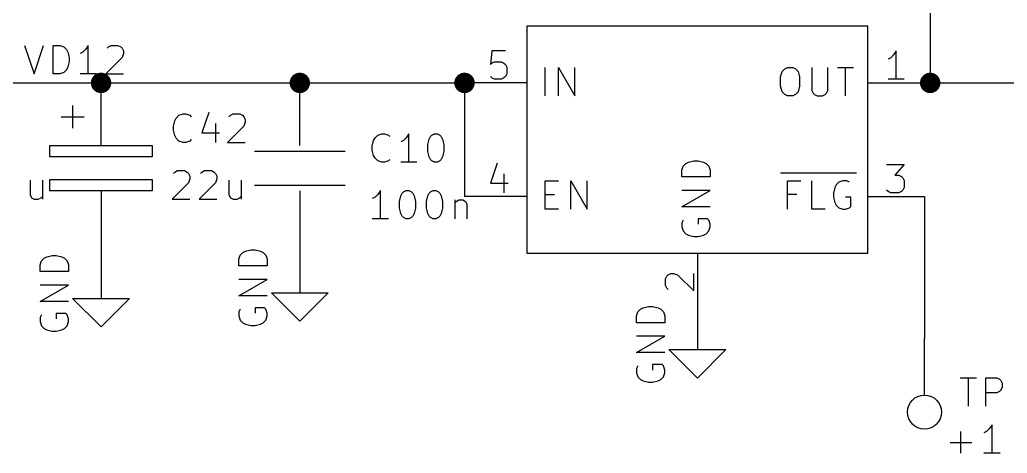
# Model space of a CAD drawing. Extents: x 0.4 to 16.1, y -11.3 to -0.4.
# Drawn here: x 2.607 to 4.346, y -7.723 to -6.959 of the extents above; entities that cross this region are included whole.
import ezdxf

# ---------------------------------------------------------------- set-up
doc = ezdxf.new("R2010")
doc.units = 0
doc.header["$MEASUREMENT"] = 0
for name, color, linetype in [('BLACK', 7, 'CONTINUOUS'), ('CYAN2', 4, 'CONTINUOUS'), ('GREEN2', 3, 'CONTINUOUS'), ('LYELLOW', 51, 'CONTINUOUS'), ('RED2', 1, 'CONTINUOUS')]:
    doc.layers.add(name, color=color, linetype=linetype)

msp = doc.modelspace()

# ---------------------------------------------------------------- linework, layer by layer
at = {"layer": 'BLACK', "linetype": 'CONTINUOUS'}
for p, q in [((2.6155, -7.00387), (2.63217, -7.05387)), ((2.63217, -7.05387), (2.64884, -7.00387)), ((2.6655, -7.05387), (2.6655, -7.00387)), ((2.6655, -7.00387), (2.67741, -7.00387)), ((2.67741, -7.00387), (2.68455, -7.00625)), ((2.68455, -7.00625), (2.68931, -7.01101)), ((2.72741, -7.00387), (2.72265, -7.01101)), ((2.72741, -7.05387), (2.72741, -7.00387)), ((2.76074, -7.00863), (2.76313, -7.00625)), ((2.76313, -7.00625), (2.76789, -7.00387)), ((2.76789, -7.00387), (2.77979, -7.00387)), ((2.77979, -7.00387), (2.78455, -7.00625)), ((2.78455, -7.00625), (2.78693, -7.00863)), ((2.68931, -7.01101), (2.6917, -7.01577)), ((2.6917, -7.01577), (2.69407, -7.0253)), ((2.71789, -7.01577), (2.71313, -7.01815)), ((2.72265, -7.01101), (2.71789, -7.01577)), ((2.78693, -7.00863), (2.78931, -7.01339)), ((2.78931, -7.01815), (2.78693, -7.0253)), ((2.78931, -7.01339), (2.78931, -7.01815)), ((2.6917, -7.04196), (2.68931, -7.04672)), ((2.69407, -7.03244), (2.6917, -7.04196)), ((2.69407, -7.0253), (2.69407, -7.03244)), ((2.78693, -7.0253), (2.75836, -7.05387)), ((2.67741, -7.05387), (2.6655, -7.05387)), ((2.68455, -7.05148), (2.67741, -7.05387)), ((2.68931, -7.04672), (2.68455, -7.05148)), ((2.7417, -7.05387), (2.71313, -7.05387)), ((2.75836, -7.05387), (2.78931, -7.05387))]:
    msp.add_line(p, q, dxfattribs=at)
at = {"layer": 'CYAN2', "linetype": 'CONTINUOUS'}
for p, q in [((3.5319, -7.09262), (3.5319, -7.04262)), ((3.55571, -7.09262), (3.55571, -7.04262)), ((3.55571, -7.04262), (3.58428, -7.09262)), ((3.58428, -7.09262), (3.58428, -7.04262)), ((3.94667, -7.05928), (3.94905, -7.04976)), ((3.94667, -7.07595), (3.94667, -7.05928)), ((3.94905, -7.04976), (3.95381, -7.045)), ((3.95381, -7.045), (3.95857, -7.04262)), ((3.95857, -7.04262), (3.96809, -7.04262)), ((3.96809, -7.04262), (3.97285, -7.045)), ((3.97285, -7.045), (3.97762, -7.04976)), ((3.97762, -7.04976), (3.98, -7.05928)), ((3.98, -7.05928), (3.98, -7.07595)), ((4.00143, -7.04262), (4.00143, -7.08309)), ((4.03, -7.08309), (4.03, -7.04262)), ((4.04667, -7.04262), (4.07524, -7.04262)), ((4.06095, -7.09262), (4.06095, -7.04262)), ((3.94905, -7.08547), (3.94667, -7.07595)), ((3.98, -7.07595), (3.97762, -7.08547)), ((3.95381, -7.09024), (3.94905, -7.08547)), ((3.95857, -7.09262), (3.95381, -7.09024)), ((3.96809, -7.09262), (3.95857, -7.09262)), ((3.97285, -7.09024), (3.96809, -7.09262)), ((3.97762, -7.08547), (3.97285, -7.09024)), ((4.00143, -7.08309), (4.00381, -7.08785)), ((4.00381, -7.08785), (4.00619, -7.09024)), ((4.00619, -7.09024), (4.01095, -7.09262)), ((4.01095, -7.09262), (4.02047, -7.09262)), ((4.02047, -7.09262), (4.02524, -7.09024)), ((4.02524, -7.09024), (4.02762, -7.08785)), ((4.02762, -7.08785), (4.03, -7.08309)), ((2.88241, -7.13189), (2.88717, -7.12713)), ((2.88717, -7.12713), (2.89431, -7.12475)), ((2.89431, -7.12475), (2.89907, -7.12475)), ((2.89907, -7.12475), (2.90622, -7.12713)), ((2.90622, -7.12713), (2.9086, -7.12951)), ((2.93955, -7.12237), (2.92765, -7.15808)), ((2.97527, -7.12951), (2.97765, -7.12713)), ((2.97765, -7.12713), (2.98241, -7.12475)), ((2.98241, -7.12475), (2.99431, -7.12475)), ((2.99431, -7.12475), (2.99907, -7.12713)), ((2.99907, -7.12713), (3.00146, -7.12951)), ((2.87765, -7.14618), (2.88003, -7.13666)), ((2.87765, -7.15332), (2.87765, -7.14618)), ((2.88003, -7.13666), (2.88241, -7.13189)), ((2.95146, -7.14142), (2.95146, -7.17475)), ((3.00146, -7.14618), (2.97289, -7.17475)), ((3.00146, -7.12951), (3.00384, -7.13428)), ((3.00384, -7.13904), (3.00146, -7.14618)), ((3.00384, -7.13428), (3.00384, -7.13904)), ((2.88003, -7.16285), (2.87765, -7.15332)), ((2.88241, -7.16761), (2.88003, -7.16285)), ((2.92765, -7.15808), (2.9586, -7.15808)), ((3.23241, -7.16689), (3.23717, -7.16213)), ((3.23717, -7.16213), (3.24431, -7.15975)), ((3.24431, -7.15975), (3.24907, -7.15975)), ((3.24907, -7.15975), (3.25622, -7.16213)), ((3.25622, -7.16213), (3.2586, -7.16451)), ((3.29193, -7.15975), (3.28717, -7.16689)), ((3.29193, -7.20975), (3.29193, -7.15975)), ((3.33003, -7.16451), (3.33241, -7.16213)), ((3.33241, -7.16213), (3.33717, -7.15975)), ((3.33717, -7.15975), (3.34193, -7.15975)), ((3.34193, -7.15975), (3.34669, -7.16213)), ((3.34669, -7.16213), (3.34907, -7.16451)), ((2.88717, -7.17237), (2.88241, -7.16761)), ((2.89431, -7.17475), (2.88717, -7.17237)), ((2.89907, -7.17475), (2.89431, -7.17475)), ((2.90622, -7.17237), (2.89907, -7.17475)), ((2.9086, -7.16999), (2.90622, -7.17237)), ((2.97289, -7.17475), (3.00384, -7.17475)), ((3.22765, -7.18118), (3.23003, -7.17166)), ((3.22765, -7.18832), (3.22765, -7.18118)), ((3.23003, -7.17166), (3.23241, -7.16689)), ((3.28241, -7.17166), (3.27765, -7.17404)), ((3.28717, -7.16689), (3.28241, -7.17166)), ((3.32527, -7.1788), (3.32765, -7.16928)), ((3.32527, -7.1907), (3.32527, -7.1788)), ((3.32765, -7.16928), (3.33003, -7.16451)), ((3.34907, -7.16451), (3.35146, -7.16928)), ((3.35146, -7.16928), (3.35384, -7.1788)), ((3.35384, -7.1788), (3.35384, -7.1907)), ((3.23003, -7.19785), (3.22765, -7.18832)), ((3.23241, -7.20261), (3.23003, -7.19785)), ((3.32765, -7.20023), (3.32527, -7.1907)), ((3.35384, -7.1907), (3.35146, -7.20023)), ((3.23717, -7.20737), (3.23241, -7.20261)), ((3.24431, -7.20975), (3.23717, -7.20737)), ((3.24907, -7.20975), (3.24431, -7.20975)), ((3.25622, -7.20737), (3.24907, -7.20975)), ((3.2586, -7.20499), (3.25622, -7.20737)), ((3.30622, -7.20975), (3.27765, -7.20975)), ((3.33003, -7.20499), (3.32765, -7.20023)), ((3.33241, -7.20737), (3.33003, -7.20499)), ((3.33717, -7.20975), (3.33241, -7.20737)), ((3.34193, -7.20975), (3.33717, -7.20975)), ((3.34669, -7.20737), (3.34193, -7.20975)), ((3.34907, -7.20499), (3.34669, -7.20737)), ((3.35146, -7.20023), (3.34907, -7.20499)), ((3.775, -7.21667), (3.77976, -7.2119)), ((3.77976, -7.2119), (3.78452, -7.20952)), ((3.78452, -7.20952), (3.79405, -7.20714)), ((3.79405, -7.20714), (3.80119, -7.20714)), ((3.80119, -7.20714), (3.81071, -7.20952)), ((3.81071, -7.20952), (3.81547, -7.2119)), ((3.81547, -7.2119), (3.82024, -7.21667)), ((2.87765, -7.22939), (2.88003, -7.22701)), ((2.88003, -7.22701), (2.88479, -7.22463)), ((2.88479, -7.22463), (2.89669, -7.22463)), ((2.89669, -7.22463), (2.90146, -7.22701)), ((2.90146, -7.22701), (2.90383, -7.22939)), ((2.90383, -7.22939), (2.90622, -7.23415)), ((2.92526, -7.22939), (2.92765, -7.22701)), ((2.92765, -7.22701), (2.93241, -7.22463)), ((2.93241, -7.22463), (2.94431, -7.22463)), ((2.94431, -7.22463), (2.94907, -7.22701)), ((2.94907, -7.22701), (2.95146, -7.22939)), ((2.95146, -7.22939), (2.95383, -7.23415)), ((3.77262, -7.22381), (3.775, -7.21667)), ((3.77262, -7.23571), (3.77262, -7.22381)), ((3.82024, -7.21667), (3.82262, -7.22381)), ((3.82262, -7.22381), (3.82262, -7.23571)), ((3.94667, -7.2285), (3.98952, -7.2285)), ((3.98952, -7.2285), (4.03, -7.2285)), ((4.03, -7.2285), (4.08, -7.2285)), ((2.62526, -7.2413), (2.62526, -7.26748)), ((2.64669, -7.2413), (2.64669, -7.27463)), ((2.90383, -7.24606), (2.87526, -7.27463)), ((2.90622, -7.23891), (2.90383, -7.24606)), ((2.90622, -7.23415), (2.90622, -7.23891)), ((2.95146, -7.24606), (2.92289, -7.27463)), ((2.95383, -7.23891), (2.95146, -7.24606)), ((2.95383, -7.23415), (2.95383, -7.23891)), ((2.97526, -7.2413), (2.97526, -7.26748)), ((2.99669, -7.2413), (2.99669, -7.27463)), ((3.5319, -7.29262), (3.5319, -7.24262)), ((3.5319, -7.24262), (3.55571, -7.24262)), ((3.57714, -7.29262), (3.57714, -7.24262)), ((3.57714, -7.24262), (3.60571, -7.29262)), ((3.60571, -7.29262), (3.60571, -7.24262)), ((3.82262, -7.23571), (3.77262, -7.23571)), ((3.95857, -7.29262), (3.95857, -7.24262)), ((3.95857, -7.24262), (3.98238, -7.24262)), ((4.00143, -7.29262), (4.00143, -7.24262)), ((4.04428, -7.24976), (4.0419, -7.25452)), ((4.04905, -7.245), (4.04428, -7.24976)), ((4.05619, -7.24262), (4.04905, -7.245)), ((4.06333, -7.24262), (4.05619, -7.24262)), ((4.06809, -7.245), (4.06333, -7.24262)), ((2.62526, -7.26748), (2.62765, -7.27225)), ((2.97526, -7.26748), (2.97765, -7.27225)), ((3.23717, -7.26677), (3.23241, -7.27154)), ((3.24193, -7.25963), (3.23717, -7.26677)), ((3.24193, -7.30963), (3.24193, -7.25963)), ((3.27765, -7.26915), (3.28003, -7.26439)), ((3.28003, -7.26439), (3.28241, -7.26201)), ((3.28241, -7.26201), (3.28717, -7.25963)), ((3.28717, -7.25963), (3.29193, -7.25963)), ((3.29193, -7.25963), (3.2967, -7.26201)), ((3.2967, -7.26201), (3.29907, -7.26439)), ((3.29907, -7.26439), (3.30146, -7.26915)), ((3.32527, -7.26915), (3.32765, -7.26439)), ((3.32765, -7.26439), (3.33003, -7.26201)), ((3.33003, -7.26201), (3.33479, -7.25963)), ((3.33479, -7.25963), (3.33955, -7.25963)), ((3.33955, -7.25963), (3.34431, -7.26201)), ((3.34431, -7.26201), (3.3467, -7.26439)), ((3.3467, -7.26439), (3.34907, -7.26915)), ((3.5319, -7.26643), (3.54857, -7.26643)), ((3.77262, -7.28809), (3.82262, -7.25952)), ((3.82262, -7.25952), (3.77262, -7.25952)), ((3.97524, -7.26643), (3.95857, -7.26643)), ((4.0419, -7.25452), (4.03952, -7.26405)), ((4.03952, -7.26405), (4.03952, -7.27119)), ((2.62765, -7.27225), (2.63241, -7.27463)), ((2.63241, -7.27463), (2.63955, -7.27463)), ((2.63955, -7.27463), (2.64431, -7.27225)), ((2.64431, -7.27225), (2.64669, -7.26987)), ((2.87526, -7.27463), (2.90622, -7.27463)), ((2.92289, -7.27463), (2.95383, -7.27463)), ((2.97765, -7.27225), (2.98241, -7.27463)), ((2.98241, -7.27463), (2.98955, -7.27463)), ((2.98955, -7.27463), (2.99431, -7.27225)), ((2.99431, -7.27225), (2.99669, -7.26987)), ((3.23241, -7.27154), (3.22765, -7.27391)), ((3.27527, -7.27868), (3.27765, -7.26915)), ((3.27527, -7.29058), (3.27527, -7.27868)), ((3.30146, -7.26915), (3.30384, -7.27868)), ((3.30384, -7.27868), (3.30384, -7.29058)), ((3.32289, -7.27868), (3.32527, -7.26915)), ((3.32289, -7.29058), (3.32289, -7.27868)), ((3.34907, -7.26915), (3.35146, -7.27868)), ((3.35146, -7.27868), (3.35146, -7.29058)), ((3.37289, -7.2763), (3.37289, -7.30963)), ((3.37289, -7.28106), (3.37527, -7.27868)), ((3.37527, -7.27868), (3.38003, -7.2763)), ((3.38003, -7.2763), (3.38717, -7.2763)), ((3.38717, -7.2763), (3.39193, -7.27868)), ((3.39193, -7.27868), (3.39431, -7.28344)), ((3.39431, -7.28344), (3.39431, -7.30963)), ((4.03952, -7.27119), (4.0419, -7.28071)), ((4.0419, -7.28071), (4.04428, -7.28547)), ((4.04428, -7.28547), (4.04905, -7.29024)), ((4.07047, -7.27119), (4.06095, -7.27119)), ((4.07047, -7.28785), (4.07047, -7.27119)), ((3.27765, -7.30011), (3.27527, -7.29058)), ((3.28003, -7.30487), (3.27765, -7.30011)), ((3.30146, -7.30011), (3.29907, -7.30487)), ((3.30384, -7.29058), (3.30146, -7.30011)), ((3.32527, -7.30011), (3.32289, -7.29058)), ((3.32765, -7.30487), (3.32527, -7.30011)), ((3.34907, -7.30011), (3.3467, -7.30487)), ((3.35146, -7.29058), (3.34907, -7.30011)), ((3.55571, -7.29262), (3.5319, -7.29262)), ((3.82262, -7.28809), (3.77262, -7.28809)), ((4.02524, -7.29262), (4.00143, -7.29262)), ((4.04905, -7.29024), (4.05619, -7.29262)), ((4.05619, -7.29262), (4.06095, -7.29262)), ((4.06095, -7.29262), (4.06809, -7.29024)), ((4.06809, -7.29024), (4.07047, -7.28785)), ((3.25622, -7.30963), (3.22765, -7.30963)), ((3.28241, -7.30725), (3.28003, -7.30487)), ((3.28717, -7.30963), (3.28241, -7.30725)), ((3.29193, -7.30963), (3.28717, -7.30963)), ((3.2967, -7.30725), (3.29193, -7.30963)), ((3.29907, -7.30487), (3.2967, -7.30725)), ((3.33003, -7.30725), (3.32765, -7.30487)), ((3.33479, -7.30963), (3.33003, -7.30725)), ((3.33955, -7.30963), (3.33479, -7.30963)), ((3.34431, -7.30725), (3.33955, -7.30963)), ((3.3467, -7.30487), (3.34431, -7.30725)), ((3.775, -7.3119), (3.77262, -7.31667)), ((3.77262, -7.31667), (3.77262, -7.32381)), ((3.81785, -7.30952), (3.80119, -7.30952)), ((3.80119, -7.30952), (3.80119, -7.31905)), ((3.82024, -7.3119), (3.81785, -7.30952)), ((3.82262, -7.31905), (3.82024, -7.3119)), ((3.82262, -7.32381), (3.82262, -7.31905)), ((3.77262, -7.32381), (3.775, -7.33095)), ((3.775, -7.33095), (3.77976, -7.33571)), ((3.77976, -7.33571), (3.78452, -7.33809)), ((3.81071, -7.33809), (3.81547, -7.33571)), ((3.81547, -7.33571), (3.82024, -7.33095)), ((3.82024, -7.33095), (3.82262, -7.32381)), ((3.78452, -7.33809), (3.79405, -7.34047)), ((3.79405, -7.34047), (3.80119, -7.34047)), ((3.80119, -7.34047), (3.81071, -7.33809)), ((2.995, -7.37354), (2.99976, -7.36878)), ((2.99976, -7.36878), (3.00452, -7.36639)), ((3.00452, -7.36639), (3.01404, -7.36401)), ((3.01404, -7.36401), (3.02119, -7.36401)), ((3.02119, -7.36401), (3.03071, -7.36639)), ((3.03071, -7.36639), (3.03547, -7.36878)), ((3.03547, -7.36878), (3.04023, -7.37354)), ((2.64261, -7.39068), (2.645, -7.38354)), ((2.645, -7.38354), (2.64976, -7.37878)), ((2.64976, -7.37878), (2.65452, -7.37639)), ((2.65452, -7.37639), (2.66404, -7.37401)), ((2.66404, -7.37401), (2.67119, -7.37401)), ((2.67119, -7.37401), (2.68071, -7.37639)), ((2.68071, -7.37639), (2.68547, -7.37878)), ((2.68547, -7.37878), (2.69023, -7.38354)), ((2.69023, -7.38354), (2.69261, -7.39068)), ((2.99261, -7.38068), (2.995, -7.37354)), ((2.99261, -7.39258), (2.99261, -7.38068)), ((3.04023, -7.37354), (3.04261, -7.38068)), ((3.04261, -7.38068), (3.04261, -7.39258)), ((2.64261, -7.40258), (2.64261, -7.39068)), ((2.69261, -7.40258), (2.64261, -7.40258)), ((2.69261, -7.39068), (2.69261, -7.40258)), ((3.04261, -7.39258), (2.99261, -7.39258)), ((2.99261, -7.44496), (3.04261, -7.41639)), ((3.04261, -7.41639), (2.99261, -7.41639)), ((2.64261, -7.45496), (2.69261, -7.42639)), ((2.69261, -7.42639), (2.64261, -7.42639)), ((2.69261, -7.45496), (2.64261, -7.45496)), ((3.04261, -7.44496), (2.99261, -7.44496)), ((2.68785, -7.47639), (2.67119, -7.47639)), ((2.67119, -7.47639), (2.67119, -7.48592)), ((2.69023, -7.47878), (2.68785, -7.47639)), ((2.995, -7.46878), (2.99261, -7.47354)), ((2.99261, -7.47354), (2.99261, -7.48068)), ((3.03785, -7.46639), (3.02119, -7.46639)), ((3.02119, -7.46639), (3.02119, -7.47592)), ((3.04023, -7.46878), (3.03785, -7.46639)), ((3.04261, -7.47592), (3.04023, -7.46878)), ((3.04261, -7.48068), (3.04261, -7.47592)), ((3.69261, -7.48068), (3.695, -7.47354)), ((3.695, -7.47354), (3.69976, -7.46878)), ((3.69976, -7.46878), (3.70452, -7.46639)), ((3.70452, -7.46639), (3.71404, -7.46401)), ((3.71404, -7.46401), (3.72119, -7.46401)), ((3.72119, -7.46401), (3.73071, -7.46639)), ((3.73071, -7.46639), (3.73547, -7.46878)), ((3.73547, -7.46878), (3.74023, -7.47354)), ((3.74023, -7.47354), (3.74261, -7.48068)), ((2.645, -7.47878), (2.64261, -7.48354)), ((2.64261, -7.48354), (2.64261, -7.49068)), ((2.64261, -7.49068), (2.645, -7.49782)), ((2.69261, -7.48592), (2.69023, -7.47878)), ((2.69023, -7.49782), (2.69261, -7.49068)), ((2.69261, -7.49068), (2.69261, -7.48592)), ((2.99261, -7.48068), (2.995, -7.48782)), ((2.995, -7.48782), (2.99976, -7.49258)), ((2.99976, -7.49258), (3.00452, -7.49496)), ((3.03071, -7.49496), (3.03547, -7.49258)), ((3.03547, -7.49258), (3.04023, -7.48782)), ((3.04023, -7.48782), (3.04261, -7.48068)), ((3.69261, -7.49258), (3.69261, -7.48068)), ((3.74261, -7.49258), (3.69261, -7.49258)), ((3.74261, -7.48068), (3.74261, -7.49258)), ((2.645, -7.49782), (2.64976, -7.50258)), ((2.64976, -7.50258), (2.65452, -7.50496)), ((2.65452, -7.50496), (2.66404, -7.50735)), ((2.66404, -7.50735), (2.67119, -7.50735)), ((2.67119, -7.50735), (2.68071, -7.50496)), ((2.68071, -7.50496), (2.68547, -7.50258)), ((2.68547, -7.50258), (2.69023, -7.49782)), ((3.00452, -7.49496), (3.01404, -7.49735)), ((3.01404, -7.49735), (3.02119, -7.49735)), ((3.02119, -7.49735), (3.03071, -7.49496)), ((3.69261, -7.54496), (3.74261, -7.51639)), ((3.74261, -7.51639), (3.69261, -7.51639)), ((3.74261, -7.54496), (3.69261, -7.54496)), ((3.695, -7.56878), (3.69261, -7.57354)), ((3.69261, -7.57354), (3.69261, -7.58068)), ((3.69261, -7.58068), (3.695, -7.58782)), ((3.73785, -7.56639), (3.72119, -7.56639)), ((3.72119, -7.56639), (3.72119, -7.57592)), ((3.74023, -7.56878), (3.73785, -7.56639)), ((3.74261, -7.57592), (3.74023, -7.56878)), ((3.74023, -7.58782), (3.74261, -7.58068)), ((3.74261, -7.58068), (3.74261, -7.57592)), ((3.695, -7.58782), (3.69976, -7.59258)), ((3.69976, -7.59258), (3.70452, -7.59496)), ((3.70452, -7.59496), (3.71404, -7.59735)), ((3.71404, -7.59735), (3.72119, -7.59735)), ((3.72119, -7.59735), (3.73071, -7.59496)), ((3.73071, -7.59496), (3.73547, -7.59258)), ((3.73547, -7.59258), (3.74023, -7.58782)), ((4.26288, -7.58976), (4.29145, -7.58976)), ((4.27717, -7.63976), (4.27717, -7.58976)), ((4.30812, -7.63976), (4.30812, -7.58976)), ((4.30812, -7.58976), (4.32717, -7.58976)), ((4.32717, -7.58976), (4.33193, -7.59214)), ((4.33193, -7.59214), (4.33431, -7.59452)), ((4.33431, -7.59452), (4.33669, -7.59928)), ((4.32717, -7.61594), (4.30812, -7.61594)), ((4.33193, -7.61356), (4.32717, -7.61594)), ((4.33431, -7.61119), (4.33193, -7.61356)), ((4.33669, -7.60642), (4.33431, -7.61119)), ((4.33669, -7.59928), (4.33669, -7.60642)), ((4.26407, -7.72262), (4.26407, -7.68452)), ((4.30931, -7.68452), (4.30455, -7.6869)), ((4.31407, -7.67976), (4.30931, -7.68452)), ((4.31884, -7.67262), (4.31407, -7.67976)), ((4.31884, -7.72262), (4.31884, -7.67262)), ((4.24503, -7.70357), (4.28312, -7.70357)), ((4.33312, -7.72262), (4.30455, -7.72262))]:
    msp.add_line(p, q, dxfattribs=at)
at = {"layer": 'GREEN2', "linetype": 'CONTINUOUS'}
for p, q in [((4.21, -6.24), (4.21, -7.07)), ((2.4, -7.07), (2.75, -7.07)), ((2.75, -7.07), (3.1, -7.07)), ((3.1, -7.07), (3.39, -7.07)), ((3.39, -7.07), (3.39, -7.27)), ((3.39, -7.07), (3.4, -7.07)), ((4.21, -7.07), (4.2, -7.07)), ((4.21, -7.07), (4.47, -7.07)), ((3.4, -7.27), (3.39, -7.27)), ((4.2, -7.27), (4.2, -7.52)), ((2.75, -7.37), (2.75, -7.4)), ((3.1, -7.37), (3.1, -7.39)), ((3.8, -7.47), (3.8, -7.49))]:
    msp.add_line(p, q, dxfattribs=at)
at = {"layer": 'GREEN2', "const_width": 0.018}
for points in [[(2.741, -7.07, 1), (2.759, -7.07, 1)], [(3.091, -7.07, 1), (3.109, -7.07, 1)], [(3.381, -7.07, 1), (3.399, -7.07, 1)], [(4.201, -7.07, 1), (4.219, -7.07, 1)]]:
    msp.add_lwpolyline(points, format="xyb", close=True, dxfattribs=at)
at = {"layer": 'LYELLOW', "linetype": 'CONTINUOUS'}
for p, q in [((3.5, -6.97), (3.5, -7.37)), ((4.1, -6.97), (3.5, -6.97)), ((4.1, -7.37), (4.1, -6.97)), ((3.5, -7.37), (4.1, -7.37))]:
    msp.add_line(p, q, dxfattribs=at)
at = {"layer": 'RED2', "linetype": 'CONTINUOUS'}
for p, q in [((3.5, -6.97), (3.5, -7.37)), ((4.1, -6.97), (3.5, -6.97)), ((3.5, -6.97), (3.5, -7.37)), ((4.1, -6.97), (3.5, -6.97)), ((4.1, -7.37), (4.1, -6.97)), ((4.1, -7.37), (4.1, -6.97)), ((3.43809, -7.01362), (3.43571, -7.03743)), ((3.4619, -7.01362), (3.43809, -7.01362)), ((4.14524, -7.02076), (4.14047, -7.02552)), ((4.15, -7.01362), (4.14524, -7.02076)), ((4.15, -7.06362), (4.15, -7.01362)), ((3.43571, -7.03743), (3.43809, -7.03505)), ((3.43809, -7.03505), (3.44285, -7.03267)), ((3.44285, -7.03267), (3.45476, -7.03267)), ((3.45476, -7.03267), (3.45952, -7.03505)), ((3.45952, -7.03505), (3.4619, -7.03743)), ((3.4619, -7.03743), (3.46428, -7.04219)), ((3.46428, -7.04219), (3.46428, -7.05409)), ((4.14047, -7.02552), (4.13571, -7.0279)), ((3.43809, -7.06124), (3.43571, -7.05885)), ((3.4619, -7.05885), (3.45952, -7.06124)), ((3.46428, -7.05409), (3.4619, -7.05885)), ((2.75, -7.18), (2.75, -7.07)), ((3.1, -7.18), (3.1, -7.07)), ((3.5, -7.07), (3.4, -7.07)), ((3.44285, -7.06362), (3.43809, -7.06124)), ((3.45476, -7.06362), (3.44285, -7.06362)), ((3.45952, -7.06124), (3.45476, -7.06362)), ((4.1, -7.07), (4.2, -7.07)), ((4.16428, -7.06362), (4.13571, -7.06362)), ((2.7, -7.11), (2.7, -7.15)), ((2.68, -7.13), (2.72, -7.13)), ((2.66, -7.2), (2.66, -7.18)), ((2.66, -7.18), (2.84, -7.18)), ((2.84, -7.18), (2.84, -7.2)), ((3.02, -7.19), (3.18, -7.19)), ((2.84, -7.2), (2.66, -7.2)), ((3.44762, -7.21124), (3.43571, -7.24695)), ((4.13333, -7.21362), (4.16428, -7.21362)), ((4.16428, -7.21362), (4.14762, -7.23267)), ((3.45952, -7.23028), (3.45952, -7.26362)), ((4.14762, -7.23267), (4.15476, -7.23267)), ((4.15476, -7.23267), (4.15952, -7.23505)), ((2.66, -7.26), (2.66, -7.24)), ((2.66, -7.24), (2.84, -7.24)), ((2.84, -7.24), (2.84, -7.26)), ((3.02, -7.25), (3.18, -7.25)), ((3.43571, -7.24695), (3.46667, -7.24695)), ((4.15952, -7.23505), (4.1619, -7.23743)), ((4.1619, -7.23743), (4.16428, -7.24219)), ((4.16428, -7.24219), (4.16428, -7.25409)), ((2.84, -7.26), (2.66, -7.26)), ((2.75, -7.26), (2.75, -7.37)), ((3.1, -7.26), (3.1, -7.37)), ((4.13571, -7.26124), (4.13333, -7.25885)), ((4.14047, -7.26362), (4.13571, -7.26124)), ((4.15476, -7.26362), (4.14047, -7.26362)), ((4.15952, -7.26124), (4.15476, -7.26362)), ((4.1619, -7.25885), (4.15952, -7.26124)), ((4.16428, -7.25409), (4.1619, -7.25885)), ((3.5, -7.27), (3.4, -7.27)), ((4.1, -7.27), (4.2, -7.27)), ((3.5, -7.37), (4.1, -7.37)), ((3.5, -7.37), (4.1, -7.37)), ((3.8, -7.37), (3.8, -7.47)), ((3.1, -7.39), (3.1, -7.44)), ((2.75, -7.4), (2.75, -7.45)), ((3.74838, -7.40809), (3.75314, -7.40571)), ((3.75314, -7.40571), (3.7579, -7.40571)), ((3.7579, -7.40571), (3.76505, -7.40809)), ((3.79362, -7.43667), (3.79362, -7.40571)), ((3.74362, -7.41524), (3.746, -7.41047)), ((3.74362, -7.42714), (3.74362, -7.41524)), ((3.746, -7.41047), (3.74838, -7.40809)), ((3.76505, -7.40809), (3.79362, -7.43667)), ((3.1, -7.49), (3.05, -7.44)), ((3.05, -7.44), (3.1, -7.44)), ((3.1, -7.44), (3.15, -7.44)), ((3.15, -7.44), (3.1, -7.49)), ((3.746, -7.4319), (3.74362, -7.42714)), ((3.74838, -7.43428), (3.746, -7.4319)), ((2.75, -7.5), (2.7, -7.45)), ((2.7, -7.45), (2.75, -7.45)), ((2.75, -7.45), (2.8, -7.45)), ((2.8, -7.45), (2.75, -7.5)), ((3.8, -7.49), (3.8, -7.54)), ((4.2, -7.62), (4.2, -7.52)), ((3.8, -7.59), (3.75, -7.54)), ((3.75, -7.54), (3.8, -7.54)), ((3.8, -7.54), (3.85, -7.54)), ((3.85, -7.54), (3.8, -7.59))]:
    msp.add_line(p, q, dxfattribs=at)
at = {"layer": 'RED2'}
msp.add_circle((4.2, -7.65), 0.03, dxfattribs=at)

doc.saveas('drawing.dxf')
